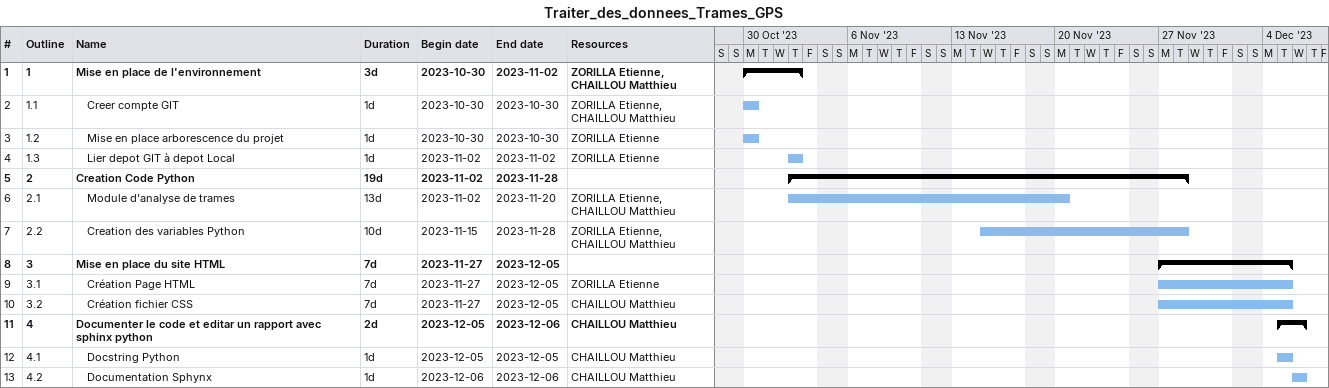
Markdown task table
Traiter_des_donnees_Trames_GPS

| ID | WBS | Task | Duration | Start | Finish | Resources |
|---|---|---|---|---|---|---|
| 1 | 1 | **Mise en place de l'environnement** | 3d | 2023-10-30 | 2023-11-02 | ZORILLA Etienne, CHAILLOU Matthieu |
| 2 | 1.1 | Creer compte GIT | 1d | 2023-10-30 | 2023-10-30 | ZORILLA Etienne, CHAILLOU Matthieu |
| 3 | 1.2 | Mise en place arborescence du projet | 1d | 2023-10-30 | 2023-10-30 | ZORILLA Etienne |
| 4 | 1.3 | Lier depot GIT à depot Local | 1d | 2023-11-02 | 2023-11-02 | ZORILLA Etienne |
| 5 | 2 | **Creation Code Python** | 19d | 2023-11-02 | 2023-11-28 |  |
| 6 | 2.1 | Module d'analyse de trames | 13d | 2023-11-02 | 2023-11-20 | ZORILLA Etienne, CHAILLOU Matthieu |
| 7 | 2.2 | Creation des variables Python | 10d | 2023-11-15 | 2023-11-28 | ZORILLA Etienne, CHAILLOU Matthieu |
| 8 | 3 | **Mise en place du site HTML** | 7d | 2023-11-27 | 2023-12-05 |  |
| 9 | 3.1 | Création Page HTML | 7d | 2023-11-27 | 2023-12-05 | ZORILLA Etienne |
| 10 | 3.2 | Création fichier CSS | 7d | 2023-11-27 | 2023-12-05 | CHAILLOU Matthieu |
| 11 | 4 | **Documenter le code et editar un rapport avec sphinx python** | 2d | 2023-12-05 | 2023-12-06 | CHAILLOU Matthieu |
| 12 | 4.1 | Docstring Python | 1d | 2023-12-05 | 2023-12-05 | CHAILLOU Matthieu |
| 13 | 4.2 | Documentation Sphynx | 1d | 2023-12-06 | 2023-12-06 | CHAILLOU Matthieu |
